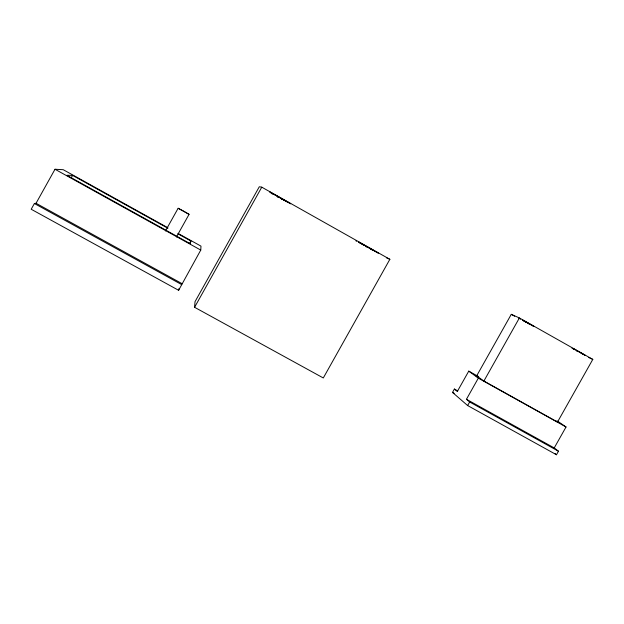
<?xml version="1.0" encoding="UTF-8"?>
<svg xmlns="http://www.w3.org/2000/svg" width="624" height="624" viewBox="0 0 624 624"><rect width="100%" height="100%" fill="white"/><g stroke="black" fill="none" stroke-linecap="round" stroke-linejoin="round"><path stroke-width="0.94" d="M181.997 283.631L36.044 203.276L34.39 203.525L31.2 209.251L178.62 290.3L200.756 250.076L200.983 246.129L178.027 233.392M194.579 307.289L195.023 301.665L259.295 186.755L261.768 187.169L389.867 259.311L323.302 377.965L194.579 307.289L261.768 187.169M178.113 233.922L190.874 241.004L190.273 243.727L66.854 175.282L72.587 175.375L167.895 228.251M178.62 290.3L179.041 288.499M36.044 203.276L55.006 169.252L63.25 169.705L167.825 227.729M71.198 177.863L72.587 175.375M165.461 230.958L178.144 208.252L183.347 210.982L189.072 214.336L176.397 237.019M189.501 243.461L190.874 241.004M454.381 389.048L457.291 391.513L468.757 371.132L478.319 378.152L466.44 399.274L554.229 447.931L558.464 451.214L556.475 454.748L467.633 405.545L452.494 392.41L454.381 389.048L457.766 390.928M476.198 376.709L511.282 314.332L519.386 317.951L592.8 359.393L557.419 422.183M467.633 405.545L469.638 401.981L466.44 399.274M483.764 381.272L519.386 317.951M554.229 447.931L566.03 426.988L557.411 421.036M189.025 214.328L178.175 208.291M269.919 192.067L270.832 192.512M289.723 203.268L290.675 203.744M386.342 257.751L389.867 259.311M588.658 357.451L592.8 359.393M518.903 318.334L519.386 318.583M573.191 348.59L574.166 349.097M584.36 354.939L584.969 355.22L584.407 354.845M358.519 241.933L359.424 242.401M522.577 320.003L526.703 322.226M533.263 326.118L534.128 326.531L532.631 325.588M355.945 240.872L356.663 241.246M583.986 354.744L583.003 354.229M533.06 326.009L532.584 325.759M378.097 253.016L377.231 252.556M520.049 318.934L520.588 319.215M574.423 349.229L575.289 349.697M271.12 192.668L275.176 194.883M289.435 203.112L288.748 202.745M359.744 242.572L375.001 251.105M532.038 325.471L531.437 325.143M582.715 354.073L580.702 352.981M376.873 252.369L376.069 251.924M575.609 349.869L584.236 354.736M572.005 348.223L572.699 348.598M270.98 192.964L271.401 193.19M288.35 202.527L287.469 202.051M530.774 324.784L530.072 324.394M271.846 193.432L272.321 193.697M358.55 242.268L359.026 242.525M375.141 251.417L375.617 251.683M573.058 348.793L573.791 349.198M286.471 201.505L286.985 201.778M359.518 242.798L360.04 243.087M374.104 250.848L374.634 251.144M34.39 203.525L181.779 284.653M529.706 324.199L528.965 323.786M272.828 193.978L273.351 194.267M285.386 200.897L285.94 201.209M360.578 243.383L361.148 243.695M372.988 250.232L373.558 250.544M523.271 320.681L524.027 321.103M275.753 195.203L276.354 195.538M284.216 200.249L284.809 200.577M55.006 169.252L200.756 250.076M452.494 392.41L454.186 393.346M469.638 401.981L558.464 451.214M527.077 322.436L531.157 324.737M528.583 323.575L527.054 322.717M276.97 195.881L286.354 201.178M282.992 199.563L283.608 199.914M281.596 199.173L282.204 199.516M361.725 244.023L362.326 244.351M362.934 244.694L363.55 245.037M370.562 248.882L371.186 249.233M371.803 249.577L372.403 249.904M468.757 371.132L478.078 376.319M478.748 376.904L476.213 375.492L483.553 380.843L558.043 422.323L555.734 420.724M478.319 378.152L566.03 426.988M524.402 321.313L525.166 321.742M282.36 199.212L281.073 198.494M577.684 351.296L578.44 351.725M277.547 196.599L278.187 196.958M368.659 247.814L369.299 248.173M365.765 246.574L366.389 246.925M525.548 321.953L526.289 322.374L525.595 321.89M511.282 314.332L514.652 316.228M279.778 197.769L280.426 198.128M367.372 247.096L368.012 247.455M366.093 246.457L366.733 246.815L366.116 246.386M277.181 196.693L277.813 197.051M576.436 350.68L577.161 351.086M577.317 351.086L576.241 350.477M279.131 197.402L276.619 195.983M367.364 247.174L367.988 247.525M364.299 245.357L364.892 245.692M282.017 199.118L282.625 199.462M577.504 351.289L578.175 351.663M363.722 245.029L361.624 243.828M370.367 248.875L370.913 249.194M275.441 195.312L276.019 195.64M283.218 199.805L283.795 200.132M525.244 321.695L524.589 321.313M371.452 249.499L371.959 249.787M274.334 194.672L274.88 194.984M284.349 200.444L284.887 200.756M527.686 323.17L528.31 323.528M286.876 201.482L289.684 203.112M273.811 194.376L270.988 192.738M285.402 201.045L285.886 201.326M531.484 324.925L532.373 325.432M375.492 251.386L378.269 253.009M271.643 193.534L272.103 193.799M574.954 349.744L574.4 349.417M361.163 243.563L359.611 242.658M372.895 250.325L373.324 250.575M523.988 320.97L523.201 320.51M287.173 202.075L287.867 202.48M528.879 323.864L529.386 324.152M573.916 349.136L573.183 348.691M359.307 242.479L358.465 241.972M522.974 320.377L522.584 320.143M289.949 203.268L290.667 203.728M270.488 192.434L269.95 192.098M554.986 453.57L556.475 454.748"/></g></svg>
